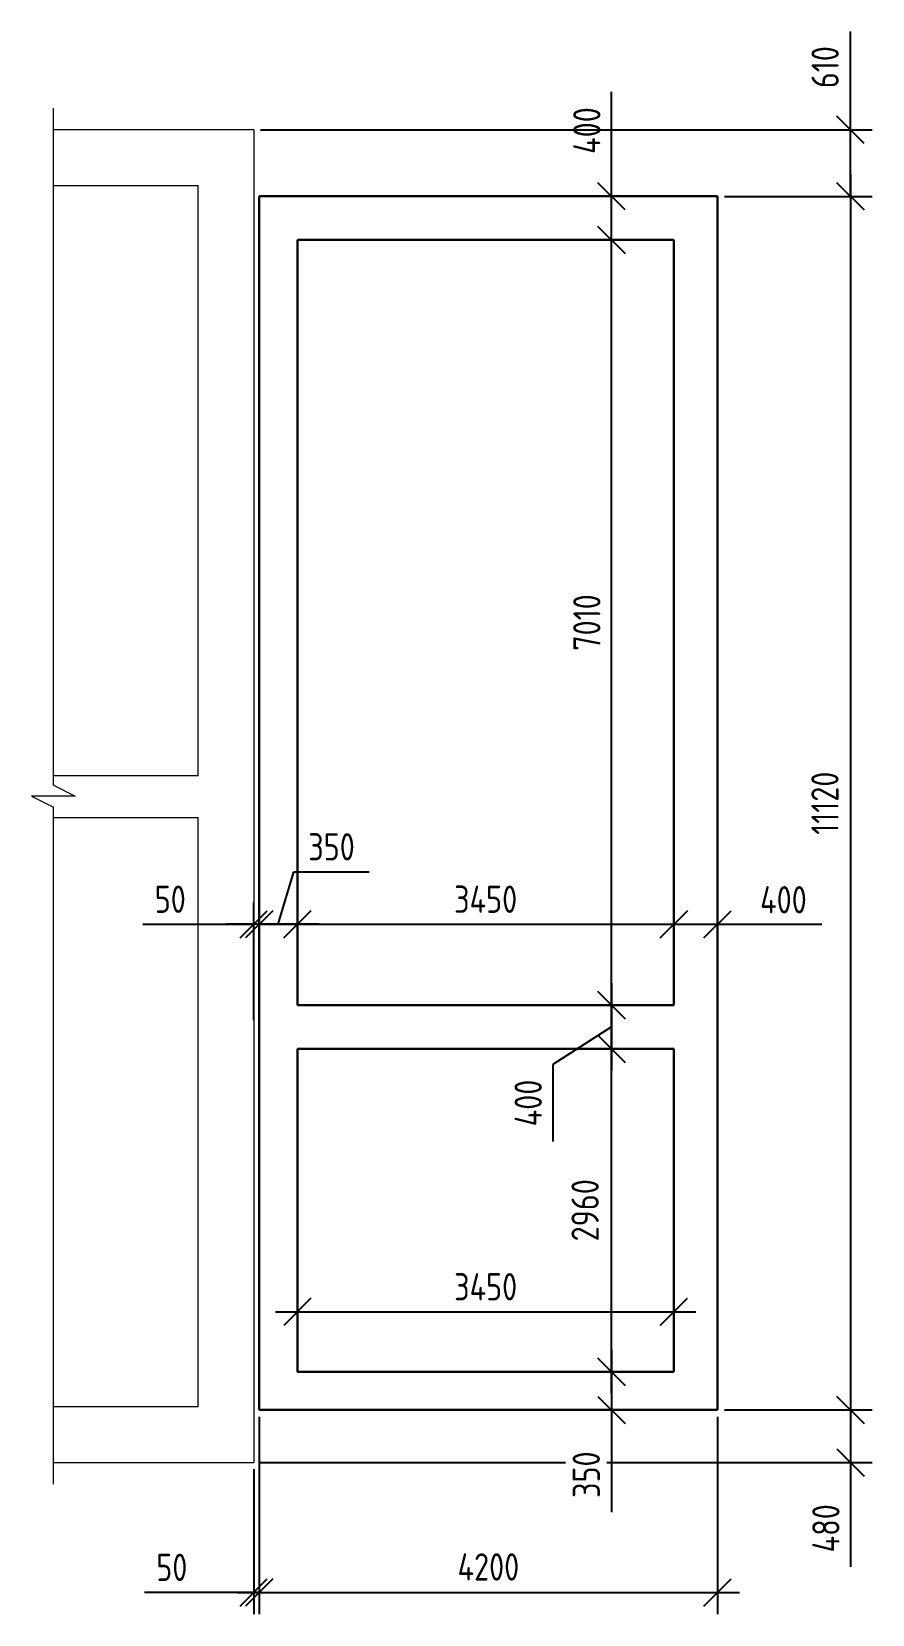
# Model space of a CAD drawing. Header units: millimetres. Extents: x -112594 to 313336, y -1917 to 255843.
# Drawn here: x 305635 to 313336, y 72036 to 86537 of the extents above; entities that cross this region are included whole.
import ezdxf

# ---------------------------------------------------------------- set-up
doc = ezdxf.new("R2010")
doc.units = ezdxf.units.MM
doc.header["$MEASUREMENT"] = 0
for name, color, linetype, lineweight in [('Кирпич силикат', 31, 'Continuous', 53), ('МОНОЛИТ', 2, 'Continuous', 30), ('размеры', 4, 'Continuous', 15)]:
    doc.layers.add(name, color=color, linetype=linetype, lineweight=lineweight)
doc.styles.add('ГОСТ 2.304', font='CS_Gost2304.shx')
doc.dimstyles.new('СПДС', dxfattribs={"dimscale": 100, "dimtxt": 2.5, "dimasz": 2.5, "dimexe": 2, "dimexo": 0.625, "dimgap": 1, "dimtad": 1, "dimdec": 0, "dimtxsty": 'ГОСТ 2.304', "dimblk": 'OBLIQUE', "dimblk1": 'OBLIQUE', "dimblk2": 'OBLIQUE', "dimcen": 2.5, "dimdle": 2, "dimadec": 0, "dimazin": 2, "dimtfac": 0.75, "dimtdec": 4, "dimtmove": 1, "dimatfit": 3, "dimfxl": 1, "dimtfill": 1, "dimtolj": 1, "dimarcsym": 1})

# ---------------------------------------------------------------- blocks, each defined once
blk = doc.blocks.new('_Oblique')
at = {"color": 0, "linetype": 'ByBlock', "lineweight": -2}
blk.add_line((-0.5, -0.5), (0.5, 0.5), dxfattribs=at)
blk = doc.blocks.new('*D333')
at = {"layer": 'размеры', "color": 0, "lineweight": -2, "ltscale": 100, "transparency": 16777216}
for p, q in [((308069, 74321), (308069, 75007)), ((311519, 74321), (311519, 75007)), ((307869, 74807), (311719, 74807))]:
    blk.add_line(p, q, dxfattribs=at)
at = {"layer": 'размеры', "color": 0, "lineweight": -2, "ltscale": 100, "transparency": 16777216, "xscale": 250, "yscale": 250, "zscale": 250, "rotation": 180}
blk.add_blockref('_Oblique', (308069, 74807), dxfattribs=at)
at = {"layer": 'размеры', "color": 0, "lineweight": -2, "ltscale": 100, "transparency": 16777216, "xscale": 250, "yscale": 250, "zscale": 250}
blk.add_blockref('_Oblique', (311519, 74807), dxfattribs=at)
at = {"layer": 'размеры', "color": 0, "ltscale": 100, "transparency": 16777216, "insert": (309794, 75037), "char_height": 250, "attachment_point": 5, "style": 'ГОСТ 2.304', "bg_fill": 3, "box_fill_scale": 1.25, "bg_fill_color": 256, "bg_fill_true_color": 13158600, "bg_fill_transparency": 0}
blk.add_mtext('\\A1;3450', dxfattribs=at)
blk = doc.blocks.new('*D334')
at = {"layer": 'размеры', "color": 0, "lineweight": -2, "ltscale": 100, "transparency": 16777216}
for p, q in [((310946, 74058), (310946, 77418)), ((311456, 77218), (310746, 77218)), ((311456, 74258), (310746, 74258))]:
    blk.add_line(p, q, dxfattribs=at)
at = {"layer": 'размеры', "color": 0, "lineweight": -2, "ltscale": 100, "transparency": 16777216, "xscale": 250, "yscale": 250, "zscale": 250}
for p, rotation in [((310946, 77218), 90), ((310946, 74258), 270)]:
    blk.add_blockref('_Oblique', p, dxfattribs=dict(at, rotation=rotation))
at = {"layer": 'размеры', "color": 0, "ltscale": 100, "transparency": 16777216, "insert": (310705, 75738), "char_height": 250, "attachment_point": 5, "rotation": 90, "style": 'ГОСТ 2.304', "bg_fill": 3, "box_fill_scale": 1.25, "bg_fill_color": 256, "bg_fill_true_color": 13158600, "bg_fill_transparency": 0}
blk.add_mtext('\\A1;2960', dxfattribs=at)
blk = doc.blocks.new('*D335')
at = {"layer": 'размеры', "color": 0, "lineweight": -2, "ltscale": 100, "transparency": 16777216}
for p, q in [((310946, 77418), (310946, 84828)), ((311456, 84628), (310746, 84628)), ((311456, 77618), (310746, 77618))]:
    blk.add_line(p, q, dxfattribs=at)
at = {"layer": 'размеры', "color": 0, "lineweight": -2, "ltscale": 100, "transparency": 16777216, "xscale": 250, "yscale": 250, "zscale": 250}
for p, rotation in [((310946, 84628), 90), ((310946, 77618), 270)]:
    blk.add_blockref('_Oblique', p, dxfattribs=dict(at, rotation=rotation))
at = {"layer": 'размеры', "color": 0, "ltscale": 100, "transparency": 16777216, "insert": (310721, 81123), "char_height": 250, "attachment_point": 5, "rotation": 90, "style": 'ГОСТ 2.304', "bg_fill": 3, "box_fill_scale": 1.25, "bg_fill_color": 256, "bg_fill_true_color": 13158600, "bg_fill_transparency": 0}
blk.add_mtext('\\A1;7010', dxfattribs=at)
blk = doc.blocks.new('*D336')
at = {"layer": 'размеры', "color": 0, "lineweight": -2, "ltscale": 100, "transparency": 16777216}
for p, q in [((308069, 77681), (308069, 78558)), ((311519, 77681), (311519, 78558)), ((307869, 78358), (311719, 78358))]:
    blk.add_line(p, q, dxfattribs=at)
at = {"layer": 'размеры', "color": 0, "lineweight": -2, "ltscale": 100, "transparency": 16777216, "xscale": 250, "yscale": 250, "zscale": 250, "rotation": 180}
blk.add_blockref('_Oblique', (308069, 78358), dxfattribs=at)
at = {"layer": 'размеры', "color": 0, "lineweight": -2, "ltscale": 100, "transparency": 16777216, "xscale": 250, "yscale": 250, "zscale": 250}
blk.add_blockref('_Oblique', (311519, 78358), dxfattribs=at)
at = {"layer": 'размеры', "color": 0, "ltscale": 100, "transparency": 16777216, "insert": (309794, 78588), "char_height": 250, "attachment_point": 5, "style": 'ГОСТ 2.304', "bg_fill": 3, "box_fill_scale": 1.25, "bg_fill_color": 256, "bg_fill_true_color": 13158600, "bg_fill_transparency": 0}
blk.add_mtext('\\A1;3450', dxfattribs=at)
blk = doc.blocks.new('*D337')
at = {"layer": 'размеры', "color": 0, "lineweight": -2, "ltscale": 100, "transparency": 16777216}
for p, q in [((310946, 85028), (310946, 85985)), ((311656, 85028), (310746, 85028)), ((310946, 84428), (310946, 85028)), ((311456, 84628), (310746, 84628))]:
    blk.add_line(p, q, dxfattribs=at)
at = {"layer": 'размеры', "color": 0, "lineweight": -2, "ltscale": 100, "transparency": 16777216, "xscale": 250, "yscale": 250, "zscale": 250}
for p, rotation in [((310946, 85028), 90), ((310946, 84628), 270)]:
    blk.add_blockref('_Oblique', p, dxfattribs=dict(at, rotation=rotation))
at = {"layer": 'размеры', "color": 0, "ltscale": 100, "transparency": 16777216, "insert": (310721, 85631), "char_height": 250, "attachment_point": 5, "rotation": 90, "style": 'ГОСТ 2.304', "bg_fill": 3, "box_fill_scale": 1.25, "bg_fill_color": 256, "bg_fill_true_color": 13158600, "bg_fill_transparency": 0}
blk.add_mtext('\\A1;400', dxfattribs=at)
blk = doc.blocks.new('*D338')
at = {"layer": 'размеры', "color": 0, "lineweight": -2, "ltscale": 100, "transparency": 16777216}
for p, q in [((310946, 77818), (310946, 77018)), ((311456, 77618), (310746, 77618)), ((310946, 77418), (310409, 77074)), ((311456, 77218), (310746, 77218)), ((310409, 77074), (310409, 76368))]:
    blk.add_line(p, q, dxfattribs=at)
at = {"layer": 'размеры', "color": 0, "lineweight": -2, "ltscale": 100, "transparency": 16777216, "xscale": 250, "yscale": 250, "zscale": 250}
for p, rotation in [((310946, 77618), 90), ((310946, 77218), 270)]:
    blk.add_blockref('_Oblique', p, dxfattribs=dict(at, rotation=rotation))
at = {"layer": 'размеры', "color": 0, "ltscale": 100, "transparency": 16777216, "insert": (310184, 76721), "char_height": 250, "attachment_point": 5, "rotation": 90, "style": 'ГОСТ 2.304', "bg_fill": 3, "box_fill_scale": 1.25, "bg_fill_color": 256, "bg_fill_true_color": 13158600, "bg_fill_transparency": 0}
blk.add_mtext('\\A1;400', dxfattribs=at)
blk = doc.blocks.new('*D339')
at = {"layer": 'размеры', "color": 0, "lineweight": -2, "ltscale": 100, "transparency": 16777216}
for p, q in [((307894, 78358), (308038, 78838)), ((308038, 78838), (308726, 78838)), ((307719, 77681), (307719, 78558)), ((308069, 77681), (308069, 78558)), ((308269, 78358), (307519, 78358))]:
    blk.add_line(p, q, dxfattribs=at)
at = {"layer": 'размеры', "color": 0, "lineweight": -2, "ltscale": 100, "transparency": 16777216, "xscale": 250, "yscale": 250, "zscale": 250, "rotation": 180}
blk.add_blockref('_Oblique', (307719, 78358), dxfattribs=at)
at = {"layer": 'размеры', "color": 0, "lineweight": -2, "ltscale": 100, "transparency": 16777216, "xscale": 250, "yscale": 250, "zscale": 250}
blk.add_blockref('_Oblique', (308069, 78358), dxfattribs=at)
at = {"layer": 'размеры', "color": 0, "ltscale": 100, "transparency": 16777216, "insert": (308382, 79068), "char_height": 250, "attachment_point": 5, "style": 'ГОСТ 2.304', "bg_fill": 3, "box_fill_scale": 1.25, "bg_fill_color": 256, "bg_fill_true_color": 13158600, "bg_fill_transparency": 0}
blk.add_mtext('\\A1;350', dxfattribs=at)
blk = doc.blocks.new('*D340')
at = {"layer": 'размеры', "color": 0, "lineweight": -2, "ltscale": 100, "transparency": 16777216}
for p, q in [((307669, 77481), (307669, 78558)), ((307719, 77481), (307719, 78558)), ((306655, 78358), (307669, 78358)), ((307669, 78358), (307419, 78358)), ((307719, 78358), (307669, 78358)), ((307719, 78358), (307669, 78358)), ((307719, 78358), (307969, 78358))]:
    blk.add_line(p, q, dxfattribs=at)
at = {"layer": 'размеры', "color": 0, "lineweight": -2, "ltscale": 100, "transparency": 16777216, "xscale": 250, "yscale": 250, "zscale": 250}
blk.add_blockref('_Oblique', (307669, 78358), dxfattribs=at)
at = {"layer": 'размеры', "color": 0, "lineweight": -2, "ltscale": 100, "transparency": 16777216, "xscale": 250, "yscale": 250, "zscale": 250, "rotation": 180}
blk.add_blockref('_Oblique', (307719, 78358), dxfattribs=at)
at = {"layer": 'размеры', "color": 0, "ltscale": 100, "transparency": 16777216, "insert": (306905, 78588), "char_height": 250, "attachment_point": 5, "style": 'ГОСТ 2.304', "bg_fill": 3, "box_fill_scale": 1.25, "bg_fill_color": 256, "bg_fill_true_color": 13158600, "bg_fill_transparency": 0}
blk.add_mtext('\\A1;50', dxfattribs=at)
blk = doc.blocks.new('*D341')
at = {"layer": 'размеры', "color": 0, "lineweight": -2, "ltscale": 100, "transparency": 16777216}
for p, q in [((313136, 85637), (313136, 86537)), ((313136, 85028), (313136, 85837)), ((307731, 85637), (313336, 85637)), ((311981, 85028), (313336, 85028))]:
    blk.add_line(p, q, dxfattribs=at)
at = {"layer": 'размеры', "color": 0, "lineweight": -2, "ltscale": 100, "transparency": 16777216, "xscale": 250, "yscale": 250, "zscale": 250}
for p, rotation in [((313136, 85637), 90), ((313136, 85028), 270)]:
    blk.add_blockref('_Oblique', p, dxfattribs=dict(at, rotation=rotation))
at = {"layer": 'размеры', "color": 0, "ltscale": 100, "transparency": 16777216, "insert": (312904, 86212), "char_height": 250, "attachment_point": 5, "rotation": 90, "style": 'ГОСТ 2.304', "bg_fill": 3, "box_fill_scale": 1.25, "bg_fill_color": 256, "bg_fill_true_color": 13158600, "bg_fill_transparency": 0}
blk.add_mtext('\\A1;610', dxfattribs=at)
blk = doc.blocks.new('*D342')
at = {"layer": 'размеры', "color": 0, "lineweight": -2, "ltscale": 100, "transparency": 16777216}
for p, q in [((313136, 85228), (313136, 73708)), ((311981, 85028), (313336, 85028)), ((311981, 73908), (313336, 73908))]:
    blk.add_line(p, q, dxfattribs=at)
at = {"layer": 'размеры', "color": 0, "lineweight": -2, "ltscale": 100, "transparency": 16777216, "xscale": 250, "yscale": 250, "zscale": 250}
for p, rotation in [((313136, 85028), 90), ((313136, 73908), 270)]:
    blk.add_blockref('_Oblique', p, dxfattribs=dict(at, rotation=rotation))
at = {"layer": 'размеры', "color": 0, "ltscale": 100, "transparency": 16777216, "insert": (312902, 79468), "char_height": 250, "attachment_point": 5, "rotation": 90, "style": 'ГОСТ 2.304', "bg_fill": 3, "box_fill_scale": 1.25, "bg_fill_color": 256, "bg_fill_true_color": 13158600, "bg_fill_transparency": 0}
blk.add_mtext('\\A1;11120', dxfattribs=at)
blk = doc.blocks.new('*D343')
at = {"layer": 'размеры', "color": 0, "lineweight": -2, "ltscale": 100, "transparency": 16777216}
for p, q in [((311981, 73908), (313336, 73908)), ((313136, 73908), (313136, 73227)), ((307731, 73427), (313336, 73427)), ((313136, 73427), (313136, 72471))]:
    blk.add_line(p, q, dxfattribs=at)
at = {"layer": 'размеры', "color": 0, "lineweight": -2, "ltscale": 100, "transparency": 16777216, "xscale": 250, "yscale": 250, "zscale": 250}
for p, rotation in [((313136, 73908), 90), ((313136, 73427), 270)]:
    blk.add_blockref('_Oblique', p, dxfattribs=dict(at, rotation=rotation))
at = {"layer": 'размеры', "color": 0, "ltscale": 100, "transparency": 16777216, "insert": (312911, 72824), "char_height": 250, "attachment_point": 5, "rotation": 90, "style": 'ГОСТ 2.304', "bg_fill": 3, "box_fill_scale": 1.25, "bg_fill_color": 256, "bg_fill_true_color": 13158600, "bg_fill_transparency": 0}
blk.add_mtext('\\A1;480', dxfattribs=at)
blk = doc.blocks.new('*D344')
at = {"layer": 'размеры', "color": 0, "lineweight": -2, "ltscale": 100, "transparency": 16777216}
for p, q in [((307719, 73846), (307719, 72036)), ((307669, 73365), (307669, 72036)), ((307669, 72236), (306669, 72236)), ((307719, 72236), (307669, 72236)), ((307719, 72236), (307969, 72236))]:
    blk.add_line(p, q, dxfattribs=at)
at = {"layer": 'размеры', "color": 0, "lineweight": -2, "ltscale": 100, "transparency": 16777216, "xscale": 250, "yscale": 250, "zscale": 250}
blk.add_blockref('_Oblique', (307669, 72236), dxfattribs=at)
at = {"layer": 'размеры', "color": 0, "lineweight": -2, "ltscale": 100, "transparency": 16777216, "xscale": 250, "yscale": 250, "zscale": 250, "rotation": 180}
blk.add_blockref('_Oblique', (307719, 72236), dxfattribs=at)
at = {"layer": 'размеры', "color": 0, "ltscale": 100, "transparency": 16777216, "insert": (306919, 72466), "char_height": 250, "attachment_point": 5, "style": 'ГОСТ 2.304', "bg_fill": 3, "box_fill_scale": 1.25, "bg_fill_color": 256, "bg_fill_true_color": 13158600, "bg_fill_transparency": 0}
blk.add_mtext('\\A1;50', dxfattribs=at)
blk = doc.blocks.new('*D345')
at = {"layer": 'размеры', "color": 0, "lineweight": -2, "ltscale": 100, "transparency": 16777216}
for p, q in [((307719, 73846), (307719, 72036)), ((311919, 73846), (311919, 72036)), ((307519, 72236), (312119, 72236))]:
    blk.add_line(p, q, dxfattribs=at)
at = {"layer": 'размеры', "color": 0, "lineweight": -2, "ltscale": 100, "transparency": 16777216, "xscale": 250, "yscale": 250, "zscale": 250, "rotation": 180}
blk.add_blockref('_Oblique', (307719, 72236), dxfattribs=at)
at = {"layer": 'размеры', "color": 0, "lineweight": -2, "ltscale": 100, "transparency": 16777216, "xscale": 250, "yscale": 250, "zscale": 250}
blk.add_blockref('_Oblique', (311919, 72236), dxfattribs=at)
at = {"layer": 'размеры', "color": 0, "ltscale": 100, "transparency": 16777216, "insert": (309819, 72470), "char_height": 250, "attachment_point": 5, "style": 'ГОСТ 2.304', "bg_fill": 3, "box_fill_scale": 1.25, "bg_fill_color": 256, "bg_fill_true_color": 13158600, "bg_fill_transparency": 0}
blk.add_mtext('\\A1;4200', dxfattribs=at)
blk = doc.blocks.new('*D346')
at = {"layer": 'размеры', "color": 0, "lineweight": -2, "ltscale": 100, "transparency": 16777216}
for p, q in [((311519, 77681), (311519, 78558)), ((311919, 77681), (311919, 78558)), ((311319, 78358), (311919, 78358)), ((311919, 78358), (312875, 78358))]:
    blk.add_line(p, q, dxfattribs=at)
at = {"layer": 'размеры', "color": 0, "lineweight": -2, "ltscale": 100, "transparency": 16777216, "xscale": 250, "yscale": 250, "zscale": 250, "rotation": 180}
blk.add_blockref('_Oblique', (311519, 78358), dxfattribs=at)
at = {"layer": 'размеры', "color": 0, "lineweight": -2, "ltscale": 100, "transparency": 16777216, "xscale": 250, "yscale": 250, "zscale": 250}
blk.add_blockref('_Oblique', (311919, 78358), dxfattribs=at)
at = {"layer": 'размеры', "color": 0, "ltscale": 100, "transparency": 16777216, "insert": (312522, 78583), "char_height": 250, "attachment_point": 5, "style": 'ГОСТ 2.304', "bg_fill": 3, "box_fill_scale": 1.25, "bg_fill_color": 256, "bg_fill_true_color": 13158600, "bg_fill_transparency": 0}
blk.add_mtext('\\A1;400', dxfattribs=at)
blk = doc.blocks.new('*D347')
at = {"layer": 'размеры', "color": 0, "lineweight": -2, "ltscale": 100, "transparency": 16777216}
for p, q in [((310946, 74458), (310946, 73908)), ((311456, 74258), (310746, 74258)), ((311856, 73908), (310746, 73908)), ((310946, 73908), (310946, 72971))]:
    blk.add_line(p, q, dxfattribs=at)
at = {"layer": 'размеры', "color": 0, "lineweight": -2, "ltscale": 100, "transparency": 16777216, "xscale": 250, "yscale": 250, "zscale": 250}
for p, rotation in [((310946, 74258), 90), ((310946, 73908), 270)]:
    blk.add_blockref('_Oblique', p, dxfattribs=dict(at, rotation=rotation))
at = {"layer": 'размеры', "color": 0, "ltscale": 100, "transparency": 16777216, "insert": (310716, 73315), "char_height": 250, "attachment_point": 5, "rotation": 90, "style": 'ГОСТ 2.304', "bg_fill": 3, "box_fill_scale": 1.25, "bg_fill_color": 256, "bg_fill_true_color": 13158600, "bg_fill_transparency": 0}
blk.add_mtext('\\A1;350', dxfattribs=at)

msp = doc.modelspace()

# ---------------------------------------------------------------- linework, layer by layer
at = {"layer": 'Кирпич силикат', "lineweight": 15, "ltscale": 40}
for p, q in [((307668.99926, 85637.25766), (307668.99926, 73427.25766)), ((307158.99924, 79717.25766), (307158.99924, 85127.25766)), ((307158.99924, 73937.25768), (307158.99924, 79337.25766))]:
    msp.add_line(p, q, dxfattribs=at)
at = {"layer": 'Кирпич силикат', "lineweight": 15, "ltscale": 40, "flags": 128}
for points in [[(307668.99926, 85637.25766), (305835.18538, 85637.25766)], [(305835.18538, 85127.25766), (307158.99926, 85127.25766)], [(307158.99924, 79717.25766), (305835.18538, 79717.25766)], [(305835.18538, 79337.25766), (307158.99924, 79337.25766)], [(307158.99926, 73937.25766), (305835.18538, 73937.25766)], [(305835.18538, 73427.25766), (307668.99926, 73427.25766)]]:
    msp.add_lwpolyline(points, dxfattribs=at)
at = {"layer": 'МОНОЛИТ', "ltscale": 20}
for p, q in [((307718.98887, 85028.27725), (307718.98887, 73908.27725)), ((311918.98887, 85028.27725), (307718.98887, 85028.27725)), ((311918.98887, 73908.27725), (311918.98887, 85028.27725)), ((308068.98887, 84628.27725), (308068.98887, 77618.27725)), ((311518.98887, 84628.27725), (308068.98887, 84628.27725)), ((311518.98887, 77618.27725), (311518.98887, 84628.27725)), ((308068.98887, 77618.27725), (311518.98887, 77618.27725)), ((308068.98887, 77218.27725), (308068.98887, 74258.27725)), ((308068.98887, 77218.27725), (311518.98887, 77218.27725)), ((311518.98887, 74258.27725), (311518.98887, 77218.27725)), ((308068.98887, 74258.27725), (311518.98887, 74258.27725)), ((307718.98887, 73908.27725), (311918.98887, 73908.27725))]:
    msp.add_line(p, q, dxfattribs=at)
at = {"layer": 'размеры', "ltscale": 100}
for p, q in [((305835.18538, 79632.25766), (305835.18538, 85837.25766)), ((305835.18538, 79632.25766), (306035.18538, 79532.25766)), ((306035.18538, 79532.25766), (305635.18538, 79532.25766)), ((305635.18538, 79532.25766), (305835.18538, 79432.25766)), ((305835.18538, 73227.25766), (305835.18538, 79432.25766))]:
    msp.add_line(p, q, dxfattribs=at)

# ---------------------------------------------------------------- next in the draw order: dimensions: what is measured, and where the dimension line sits
dim = msp.add_linear_dim(base=(311518.98887, 74806.91692), p1=(308068.98887, 74258.27725), p2=(311518.98887, 74258.27725), dimstyle='СПДС', dxfattribs=at)
dim.commit()
dim.dimension.update_dxf_attribs({"geometry": '*D333', "text_midpoint": (309793.98887, 75037.09459)})

# ---------------------------------------------------------------- next in the draw order: dimensions: what is measured, and where the dimension line sits
dim = msp.add_linear_dim(base=(310946.42768, 77218.27725), p1=(311518.98887, 74258.27725), p2=(311518.98887, 77218.27725), angle=90, dimstyle='СПДС', dxfattribs=at)
dim.commit()
dim.dimension.update_dxf_attribs({"geometry": '*D334', "text_midpoint": (310704.51085, 75738.27725)})

# ---------------------------------------------------------------- next in the draw order: dimensions: what is measured, and where the dimension line sits
dim = msp.add_linear_dim(base=(310946.42768, 84628.27725), p1=(311518.98887, 77618.27725), p2=(311518.98887, 84628.27725), angle=90, dimstyle='СПДС', dxfattribs=at)
dim.commit()
dim.dimension.update_dxf_attribs({"geometry": '*D335', "text_midpoint": (310721.42768, 81123.27725)})

# ---------------------------------------------------------------- next in the draw order: dimensions: what is measured, and where the dimension line sits
dim = msp.add_linear_dim(base=(310946.42768, 85028.27725), p1=(311518.98887, 84628.27725), p2=(311718.98887, 85028.27725), angle=90, dimstyle='СПДС', override={"dimtmove": 0}, dxfattribs=at)
dim.commit()
dim.dimension.update_dxf_attribs({"geometry": '*D337', "text_midpoint": (310946.42768, 85631.40225), "dimtype": 160})
dim = msp.add_linear_dim(base=(311518.98887, 78357.98291), p1=(308068.98887, 77618.27725), p2=(311518.98887, 77618.27725), dimstyle='СПДС', dxfattribs=at)
dim.commit()
dim.dimension.update_dxf_attribs({"geometry": '*D336', "text_midpoint": (309793.98887, 78588.16058)})

# ---------------------------------------------------------------- next in the draw order: dimensions: what is measured, and where the dimension line sits
dim = msp.add_linear_dim(base=(313136.34286, 85028.27725), p1=(307668.99926, 85637.25766), p2=(311918.98887, 85028.27725), angle=90, dimstyle='СПДС', override={"dimrnd": 10, "dimtmove": 0}, dxfattribs=at)
dim.commit()
dim.dimension.update_dxf_attribs({"geometry": '*D341', "text_midpoint": (313136.34286, 86212.18384), "dimtype": 160})
dim = msp.add_linear_dim(base=(307718.98887, 78357.98291), p1=(308068.98887, 77618.27725), p2=(307718.98887, 77618.27725), dimstyle='СПДС', dxfattribs=at)
dim.commit()
dim.dimension.update_dxf_attribs({"geometry": '*D339', "text_midpoint": (308138.04217, 79068.33825)})
dim = msp.add_linear_dim(base=(310946.42768, 77218.27725), p1=(311518.98887, 77618.27725), p2=(311518.98887, 77218.27725), angle=90, dimstyle='СПДС', dxfattribs=at)
dim.commit()
dim.dimension.update_dxf_attribs({"geometry": '*D338', "text_midpoint": (310408.75776, 76974.17414), "dimtype": 160})

# ---------------------------------------------------------------- next in the draw order: dimensions: what is measured, and where the dimension line sits
dim = msp.add_linear_dim(base=(313136.34286, 73908.27725), p1=(311918.98887, 85028.27725), p2=(311918.98887, 73908.27725), angle=90, dimstyle='СПДС', dxfattribs=at)
dim.commit()
dim.dimension.update_dxf_attribs({"geometry": '*D342', "text_midpoint": (312901.66028, 79468.27725)})
dim = msp.add_linear_dim(base=(307668.99926, 78357.98291), p1=(307718.98887, 77418.27725), p2=(307668.99926, 77418.27725), dimstyle='СПДС', dxfattribs=at)
dim.commit()
dim.dimension.update_dxf_attribs({"geometry": '*D340', "text_midpoint": (306905.09102, 78328.72166), "dimtype": 160})

# ---------------------------------------------------------------- next in the draw order: dimensions: what is measured, and where the dimension line sits
dim = msp.add_linear_dim(base=(311918.98887, 78357.98291), p1=(311518.98887, 77618.27725), p2=(311918.98887, 77618.27725), dimstyle='СПДС', override={"dimtmove": 0}, dxfattribs=at)
dim.commit()
dim.dimension.update_dxf_attribs({"geometry": '*D346', "text_midpoint": (312522.11387, 78582.98291)})
dim = msp.add_linear_dim(base=(313136.34286, 73908.27725), p1=(307668.99926, 73427.25766), p2=(311918.98887, 73908.27725), angle=90, dimstyle='СПДС', override={"dimrnd": 10, "dimtmove": 0}, dxfattribs=at)
dim.commit()
dim.dimension.update_dxf_attribs({"geometry": '*D343', "text_midpoint": (313136.34286, 72824.13266), "dimtype": 160})

# ---------------------------------------------------------------- next in the draw order: dimensions: what is measured, and where the dimension line sits
dim = msp.add_linear_dim(base=(307668.99926, 72235.5454), p1=(307718.98887, 73908.27725), p2=(307668.99926, 73427.25766), dimstyle='СПДС', override={"dimrnd": 10, "dimtmove": 0}, dxfattribs=at)
dim.commit()
dim.dimension.update_dxf_attribs({"geometry": '*D344', "text_midpoint": (306918.99926, 72465.72307)})

# ---------------------------------------------------------------- next in the draw order: dimensions: what is measured, and where the dimension line sits
dim = msp.add_linear_dim(base=(311918.98887, 72235.5454), p1=(307718.98887, 73908.27725), p2=(311918.98887, 73908.27725), dimstyle='СПДС', dxfattribs=at)
dim.commit()
dim.dimension.update_dxf_attribs({"geometry": '*D345', "text_midpoint": (309818.98887, 72470.22798)})

# ---------------------------------------------------------------- next in the draw order: dimensions: what is measured, and where the dimension line sits
dim = msp.add_linear_dim(base=(310946.42768, 73908.27725), p1=(311518.98887, 74258.27725), p2=(311918.98887, 73908.27725), angle=90, dimstyle='СПДС', override={"dimtmove": 0}, dxfattribs=at)
dim.commit()
dim.dimension.update_dxf_attribs({"geometry": '*D347', "text_midpoint": (310716.25001, 73314.52725)})

doc.saveas('drawing.dxf')
